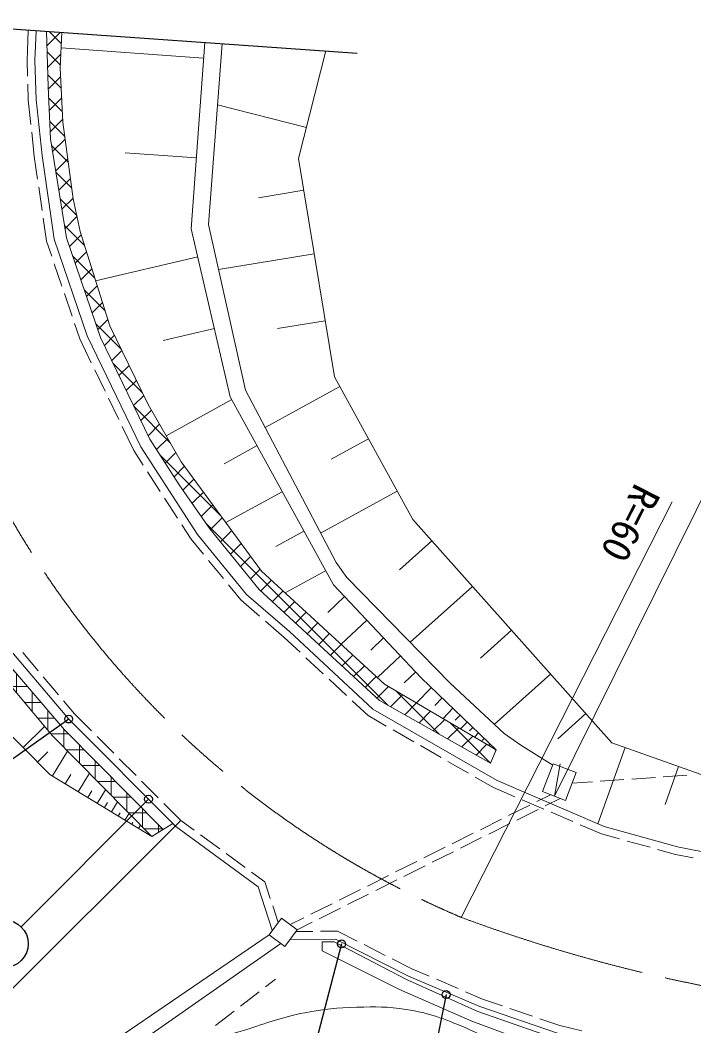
# Model space of a CAD drawing. Units: millimetres, scale not verified. Extents: x 40000 to 680000, y 20000 to 380000.
# Drawn here: x 96764 to 139454, y 274445 to 338157 of the extents above; entities that cross this region are included whole.
import ezdxf
from ezdxf.enums import TextEntityAlignment as Align

# ---------------------------------------------------------------- set-up
doc = ezdxf.new("R2010")
doc.units = ezdxf.units.MM
doc.header["$LTSCALE"] = 1000
doc.linetypes.add('CHAIN', pattern=[18.5, 12, -1.5, 3.5, -1.5])
for name, color, linetype, lineweight in [('M-BMK', 2, 'CHAIN', 13), ('M-BMK-OTRS', 5, 'Continuous', 25), ('M-STR-HTXT', 7, 'Continuous', 13), ('M-STR-STRC', 7, 'Continuous', 25), ('M-WORK', 1, 'Continuous', 13)]:
    doc.layers.add(name, color=color, linetype=linetype, lineweight=lineweight)
doc.styles.add('ＭＳ ゴシック', font='')
doc.styles.get('ＭＳ ゴシック').set_extended_font_data('MS Gothic')

msp = doc.modelspace()

# ---------------------------------------------------------------- hatches: boundary and pattern name
at = {"layer": 'M-WORK'}
h = msp.add_hatch(dxfattribs=at)
h.set_pattern_fill('USER', color=256, style=0, pattern_type=2)
h.set_pattern_definition([(45, (126560, 291092), (-707.107, 707.107), []), (135, (126560, 291092), (-707.107, -707.107), [])])
h.paths.add_polyline_path([(126560, 291092), (126920, 291938), (119860, 296094), (112067, 303241), (106979, 310167), (104874, 313817), (102450, 318799), (100559, 324766), (100132, 326844), (99466, 331693), (99306, 335130), (99417, 337373), (98438, 337441), (98534, 333957), (98694, 330627), (99706, 324367), (101864, 318053), (104981, 311606), (106846, 308729), (108791, 305931), (111907, 302095), (119527, 295062)])
h = msp.add_hatch(dxfattribs=at)
h.set_pattern_fill('USER', color=256, style=0, pattern_type=2)
h.set_pattern_definition([(360, (94525, 297935), (0, 1000), []), (90, (94525, 297935), (-1000, 0), [])])
h.paths.add_polyline_path([(94525, 297935), (98814, 292820), (105114, 286435), (105825, 286879), (99578, 293193), (95155, 298361), (89609, 307660), (88840, 307253)])

# ---------------------------------------------------------------- linework, layer by layer
at = {"layer": 'M-BMK'}
for centre, radius, start, end in [((148168, 336544), 60000, 178.45943, 246.98304), ((159523, 375064), 100000, 249.62549, 278.88519)]:
    msp.add_arc(centre, radius, start, end, dxfattribs=at)
at = {"layer": 'M-BMK-OTRS'}
msp.add_line((88190, 338157), (118117, 336066), dxfattribs=at)
at = {"layer": 'M-STR-HTXT'}
for p, q in [((124708, 281321), (138084, 307650)), ((130632, 288988), (130982, 291046))]:
    msp.add_line(p, q, dxfattribs=at)
msp.add_lwpolyline([(130632, 288988), (146000, 320000), (176000, 320000)], dxfattribs=at)
at = {"layer": 'M-STR-STRC'}
for p, q in [((99842, 293883), (90698, 287389)), ((104898, 288807), (96834, 280717)), ((106951, 287455), (81992, 262573)), ((117133, 279638), (114842, 270853)), ((123755, 276427), (122183, 268650))]:
    msp.add_line(p, q, dxfattribs=at)
for centre, radius in [((99842, 293883), 250), ((104898, 288807), 250), ((95781, 279648), 1500), ((117133, 279638), 250), ((123755, 276427), 250)]:
    msp.add_circle(centre, radius, dxfattribs=at)
at = {"layer": 'M-WORK'}
for p, q in [((97282, 337508), (97203, 335603)), ((97782, 337487), (97704, 335600)), ((98438, 337441), (98534, 333957)), ((99306, 335130), (99417, 337373)), ((108462, 336741), (107605, 324939)), ((108697, 325219), (109562, 336664)), ((108390, 335743), (99369, 336398)), ((114405, 329389), (116139, 336204)), ((97203, 335603), (97236, 334596)), ((97704, 335600), (97784, 333123)), ((99466, 331693), (99306, 335130)), ((97252, 334096), (97284, 333089)), ((98534, 333957), (98694, 330627)), ((97284, 333089), (97446, 331552)), ((97784, 333123), (98157, 329580)), ((114906, 331359), (109270, 332793)), ((100132, 326844), (99466, 331693)), ((97499, 331054), (97660, 329517)), ((98694, 330627), (99706, 324367)), ((97660, 329517), (97870, 328076)), ((98157, 329580), (98929, 324278)), ((107931, 329429), (103421, 329756)), ((116683, 315563), (114405, 329389)), ((97942, 327581), (98159, 326097)), ((100559, 324766), (100132, 326844)), ((114737, 327377), (111867, 326904)), ((98231, 325602), (98441, 324161)), ((107605, 324939), (110083, 314297)), ((111042, 314723), (108697, 325219)), ((99706, 324367), (101864, 318053)), ((102450, 318799), (100559, 324766)), ((98441, 324161), (98768, 323198)), ((98929, 324278), (101007, 318164)), ((108020, 323157), (101546, 321650)), ((115399, 323360), (109336, 322361)), ((98929, 322724), (99412, 321304)), ((99573, 320831), (100055, 319411)), ((100216, 318937), (100544, 317974)), ((104874, 313817), (102450, 318799)), ((109075, 318626), (105838, 317872)), ((116098, 319116), (113066, 318616)), ((100544, 317974), (101277, 316456)), ((101007, 318164), (104404, 311131)), ((101864, 318053), (104981, 311606)), ((101494, 316006), (102147, 314655)), ((121638, 306532), (116683, 315563)), ((117020, 314949), (112288, 312352)), ((102364, 314205), (103016, 312854)), ((110183, 314114), (106019, 311832)), ((110083, 314297), (116610, 302388)), ((116787, 303791), (111042, 314723)), ((106979, 310167), (104874, 313817)), ((103234, 312404), (103967, 310885)), ((104981, 311606), (106846, 308729)), ((118838, 311636), (116471, 310338)), ((104404, 311131), (108000, 305576)), ((111780, 311200), (109698, 310059)), ((103967, 310885), (104559, 309972)), ((112067, 303241), (106979, 310167)), ((104830, 309552), (105646, 308293)), ((106846, 308729), (108791, 305931)), ((105917, 307873), (106733, 306614)), ((113377, 308285), (109801, 306325)), ((120655, 308323), (115804, 305662)), ((134266, 292385), (121638, 306532)), ((107004, 306194), (107596, 305281)), ((108791, 305931), (111907, 302095)), ((107596, 305281), (108384, 304322)), ((108000, 305576), (111117, 301780)), ((114749, 305782), (112961, 304802)), ((122857, 305167), (120793, 303324)), ((108701, 303935), (109653, 302776)), ((116121, 303279), (113558, 301874)), ((117462, 302850), (116787, 303791)), ((119860, 296094), (112067, 303241)), ((124016, 296154), (117462, 302850)), ((109970, 302389), (110758, 301430)), ((111907, 302095), (119527, 295062)), ((116610, 302388), (122177, 296494)), ((125436, 302277), (121480, 298745)), ((110758, 301430), (111940, 300404)), ((111117, 301780), (113835, 299422)), ((117317, 301639), (116255, 300635)), ((118723, 300151), (117104, 298622)), ((112318, 300076), (113500, 299050)), ((127908, 299507), (125930, 297742)), ((95516, 298988), (99842, 293883)), ((113500, 299050), (114509, 298110)), ((113835, 299422), (119109, 294507)), ((119793, 299018), (118984, 298253)), ((95155, 298361), (99578, 293193)), ((98814, 292820), (94525, 297935)), ((96935, 298088), (97904, 296943)), ((114875, 297769), (115973, 296747)), ((120864, 297885), (119407, 296509)), ((98228, 296562), (99197, 295417)), ((116338, 296406), (117436, 295383)), ((121827, 296865), (121099, 296177)), ((122177, 296494), (126920, 291938)), ((130381, 296738), (126801, 293543)), ((92846, 296212), (98641, 290378)), ((126920, 291938), (119860, 296094)), ((122820, 295876), (121885, 294902)), ((127426, 292957), (124016, 296154)), ((99520, 295036), (100210, 294222)), ((117802, 295042), (118811, 294102)), ((119527, 295062), (126560, 291092)), ((123502, 295221), (123034, 294734)), ((119109, 294507), (126982, 289992)), ((124184, 294566), (123559, 293916)), ((99842, 293883), (106624, 287074)), ((100210, 294222), (101287, 293141)), ((118811, 294102), (119965, 293440)), ((124639, 294129), (124327, 293804)), ((132617, 294232), (130828, 292635)), ((96960, 292071), (98314, 293416)), ((99578, 293193), (105825, 286879)), ((120399, 293191), (121700, 292445)), ((125094, 293692), (124677, 293258)), ((125455, 293346), (125246, 293129)), ((105114, 286435), (98814, 292820)), ((101640, 292787), (102698, 291724)), ((125815, 292999), (125563, 292737)), ((126176, 292653), (126050, 292522)), ((128491, 292238), (127426, 292957)), ((97870, 291154), (98525, 291804)), ((98810, 290275), (99770, 291851)), ((122134, 292196), (123435, 291450)), ((126536, 292306), (126449, 292215)), ((126560, 291092), (126920, 291938)), ((126897, 291960), (126853, 291915)), ((130511, 290957), (128491, 292238)), ((135098, 292089), (133374, 287246)), ((159071, 283558), (134266, 292385)), ((103051, 291370), (104110, 290307)), ((123869, 291201), (125170, 290454)), ((129865, 289283), (130547, 291051)), ((130547, 291051), (131991, 290494)), ((138488, 290883), (137626, 288461)), ((98641, 290378), (105114, 286435)), ((99627, 289777), (99983, 290361)), ((100445, 289279), (101156, 290447)), ((104463, 289953), (105521, 288890)), ((125604, 290206), (126758, 289543)), ((126982, 289992), (133775, 287074)), ((131991, 290494), (131310, 288726)), ((131731, 289818), (133021, 289908)), ((133520, 289942), (135016, 290046)), ((135515, 290080), (137012, 290184)), ((137510, 290219), (139007, 290322)), ((101050, 288911), (101313, 289343)), ((101655, 288542), (102182, 289407)), ((126758, 289543), (128116, 288960)), ((131310, 288726), (129865, 289283)), ((102552, 287996), (102942, 288636)), ((128576, 288763), (129954, 288171)), ((129505, 288660), (130366, 289090)), ((130032, 288379), (130981, 288853)), ((102104, 288269), (102299, 288589)), ((105874, 288536), (106951, 287455)), ((127715, 287767), (129057, 288437)), ((128242, 287486), (129584, 288156)), ((102979, 287736), (103109, 287949)), ((103406, 287475), (103666, 287902)), ((106951, 287455), (107797, 286837)), ((125926, 286874), (127268, 287544)), ((130413, 287974), (131792, 287382)), ((103833, 287215), (103898, 287322)), ((104260, 286955), (104390, 287169)), ((105114, 286435), (106438, 287261)), ((106624, 287074), (111853, 283257)), ((126453, 286593), (127795, 287263)), ((132251, 287185), (133609, 286601)), ((133775, 287074), (138411, 285796)), ((108201, 286542), (109413, 285658)), ((124136, 285980), (125479, 286650)), ((124664, 285699), (126006, 286369)), ((133609, 286601), (134747, 286287)), ((135229, 286155), (136675, 285756)), ((122347, 285087), (123689, 285757)), ((122874, 284806), (124216, 285476)), ((137157, 285623), (138295, 285309)), ((138411, 285796), (143046, 284876)), ((109817, 285363), (111028, 284478)), ((120558, 284194), (121900, 284864)), ((138295, 285309), (139403, 285089)), ((111432, 284183), (112279, 283565)), ((121085, 283913), (122427, 284583)), ((112279, 283565), (112617, 282518)), ((118768, 283300), (120110, 283970)), ((119295, 283020), (120637, 283690)), ((111853, 283257), (112742, 280500)), ((116979, 282407), (118321, 283077)), ((117506, 282126), (118848, 282796)), ((112770, 282042), (113108, 280995)), ((115189, 281514), (116531, 282184)), ((115716, 281233), (117058, 281903)), ((113317, 281278), (112536, 280222)), ((114320, 280536), (113317, 281278)), ((113881, 280861), (114742, 281291)), ((114320, 280536), (115269, 281010)), ((113539, 279480), (114320, 280536)), ((114239, 280426), (115304, 280434)), ((115804, 280437), (116869, 280444)), ((116869, 280444), (118116, 279815)), ((97284, 269800), (112536, 280222)), ((112536, 280222), (113539, 279480)), ((113867, 279923), (116752, 279944)), ((115897, 279761), (116655, 279773)), ((115907, 279198), (115897, 279761)), ((116655, 279773), (121237, 277393)), ((116752, 279944), (121382, 277605)), ((97732, 268812), (113282, 279670)), ((120793, 276753), (115907, 279198)), ((118562, 279590), (119901, 278913)), ((120347, 278688), (121594, 278059)), ((121594, 278059), (122683, 277592)), ((112305, 276912), (112956, 277413)), ((121237, 277393), (125766, 275350)), ((121382, 277605), (125890, 275673)), ((123142, 277395), (124521, 276804)), ((110721, 275692), (111909, 276607)), ((125393, 274746), (120793, 276753)), ((124980, 276607), (126069, 276140)), ((126069, 276140), (127329, 275710)), ((109137, 274471), (110325, 275387)), ((125766, 275350), (131822, 273255)), ((125890, 275673), (130813, 273990)), ((127802, 275548), (129221, 275063)), ((131200, 272597), (125393, 274746)), ((129694, 274901), (130953, 274471)), ((130953, 274471), (132363, 274130))]:
    msp.add_line(p, q, dxfattribs=at)
msp.add_open_spline([(107080, 272887), (108953, 273535), (109452, 273709), (110989, 274182), (112469, 274638), (113279, 274984), (114799, 275275), (116073, 275518), (116806, 275579), (118102, 275621), (119320, 275660), (120015, 275671), (121219, 275488), (122749, 275255), (123575, 274911), (125002, 274316), (125867, 273955), (126335, 273684), (127080, 273117), (128031, 272392), (128368, 271760), (129078, 270799), (129581, 270119), (129906, 269745), (130224, 268961), (130502, 268277), (130592, 267867), (130762, 267149), (130847, 266790), (130877, 266667), (130959, 266225)], degree=3, knots=[0, 0, 0, 0, 1, 1, 1, 2, 2, 2, 3, 3, 3, 4, 4, 4, 5, 5, 5, 6, 6, 6, 7, 7, 7, 8, 8, 8, 9, 9, 9, 10, 10, 10, 10], dxfattribs=at)

# ---------------------------------------------------------------- texts
at = {"layer": 'M-STR-HTXT', "style": 'ＭＳ ゴシック'}
msp.add_text('R=60', height=1833, rotation=243.068, dxfattribs=at).set_placement((135437, 306275), align=Align.MIDDLE_CENTER)

doc.saveas('drawing.dxf')
